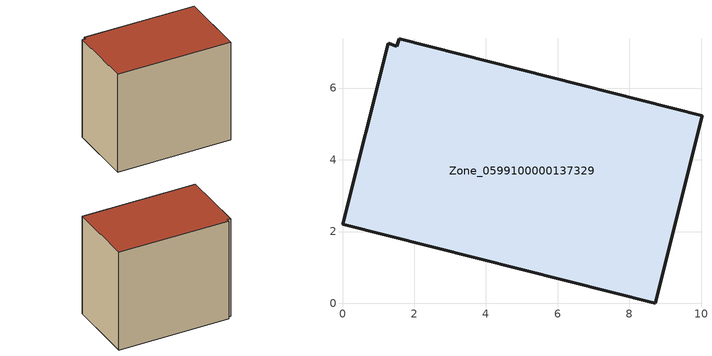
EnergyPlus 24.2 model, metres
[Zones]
Zone_0599100000137329
 floor ground (C_G): 1.51,7.17 1.58,7.37 10.02,5.23 8.71,0 0,2.21 1.27,7.24 z0
 wall outside (C_F): 0,2.21 8.71,0 10.02,5.23 1.58,7.37 1.51,7.17 1.27,7.24 0,2.21 z0:8.07
 roof outside (C_R): 1.58,7.37 1.51,7.17 1.27,7.24 0,2.21 8.71,0 10.02,5.23 z8.07
[BUILDING]
Pand.0599100000137329: North Axis=0; Terrain=City; Loads Convergence Tolerance Value=0.04; Temperature Convergence Tolerance Value=0.4; Solar Distribution=FullExterior; Maximum Number of Warmup Days=25; Minimum Number of Warmup Days=1
[Site:Location]
Rotterdam.The.Hague.AP_ZH_NLD Design_Conditions: Latitude=51.96; Longitude=4.45; Time Zone=1; Elevation=-4.5
[SITE:GROUNDTEMPERATURE:BUILDINGSURFACE]
18, 18, 18, 18, 18, 18, 18, 18, 18, 18, 18, 18
[MATERIAL] Thermal Absorptance=0.9; Solar Absorptance=0.7; Visible Absorptance=0.7
Name | Roughness | Thickness | Conductivity | Density | Specific Heat
G.TI.1975-1991 | MediumSmooth | 0.15 | 0.288461 | 540 | 1210
F.TI.1975-1991 | Rough | 0.3 | 0.230769 | 1920 | 840
R.TI.1975-1991 | MediumRough | 0.2 | 0.153846 | 1500 | 1000
[CONSTRUCTION]
C_G: G.TI.1975-1991
C_F: F.TI.1975-1991
C_R: R.TI.1975-1991
[ZONE]
Zone_0599100000137329: Type=1; Multiplier=1; Ceiling Height=Autocalculate; Volume=Autocalculate; Floor Area=autocalculate; Part of Total Floor Area=Yes
[ZONEINFILTRATION:DESIGNFLOWRATE]
Infil_Zone_0599100000137329: Zone or ZoneList or Space or SpaceList=Zone_0599100000137329; Schedule=AlwaysOn; Design Flow Rate Calculation Method=Flow/Area; Flow Rate per Floor Area=0.003; Constant Term Coefficient=1; Temperature Term Coefficient=0; Velocity Term Coefficient=0; Velocity Squared Term Coefficient=0
[HVACTEMPLATE:ZONE:IDEALLOADSAIRSYSTEM]
Zone_0599100000137329: Maximum Heating Supply Air Temperature=50; Minimum Cooling Supply Air Temperature=13; Maximum Heating Supply Air Humidity Ratio=0.0156; Minimum Cooling Supply Air Humidity Ratio=0.0077; Heating Limit=NoLimit; Cooling Limit=NoLimit; Dehumidification Control Type=ConstantSensibleHeatRatio; Cooling Sensible Heat Ratio=0.7; Dehumidification Setpoint=60; Humidification Control Type=None; Humidification Setpoint=30; Outdoor Air Method=None; Outdoor Air Flow Rate per Person=0.00944; Outdoor Air Flow Rate per Zone Floor Area=0; Outdoor Air Flow Rate per Zone=0; Demand Controlled Ventilation Type=None; Outdoor Air Economizer Type=NoEconomizer; Heat Recovery Type=None; Sensible Heat Recovery Effectiveness=0.7; Latent Heat Recovery Effectiveness=0.65
[ZONECONTROL:THERMOSTAT]
ThermostatControl_Zone_0599100000137329: Zone or ZoneList=Zone_0599100000137329; Control Type Schedule=DualSetpointControlType; Control 1=Thermostat_Zone_0599100000137329; Temperature Difference Between Cutout And Setpoint=0
[THERMOSTATSETPOINT:DUALSETPOINT]
Thermostat_Zone_0599100000137329: Heating Setpoint Temperature Schedule=HeatingSetpoint_Zone_0599100000137329; Cooling Setpoint Temperature Schedule=CoolingSetpoint_Zone_0599100000137329
[SCHEDULE:COMPACT]
HeatingSetpoint_Zone_0599100000137329: Through: 12/31, For: AllDays, Until: 24:00, 21
CoolingSetpoint_Zone_0599100000137329: Through: 12/31, For: AllDays, Until: 24:00, 24
DualSetpointControlType: Through: 12/31, For: AllDays, Until: 24:00, 4
AlwaysOn: Through: 12/31, For: AllDays, Until: 24:00, 1
